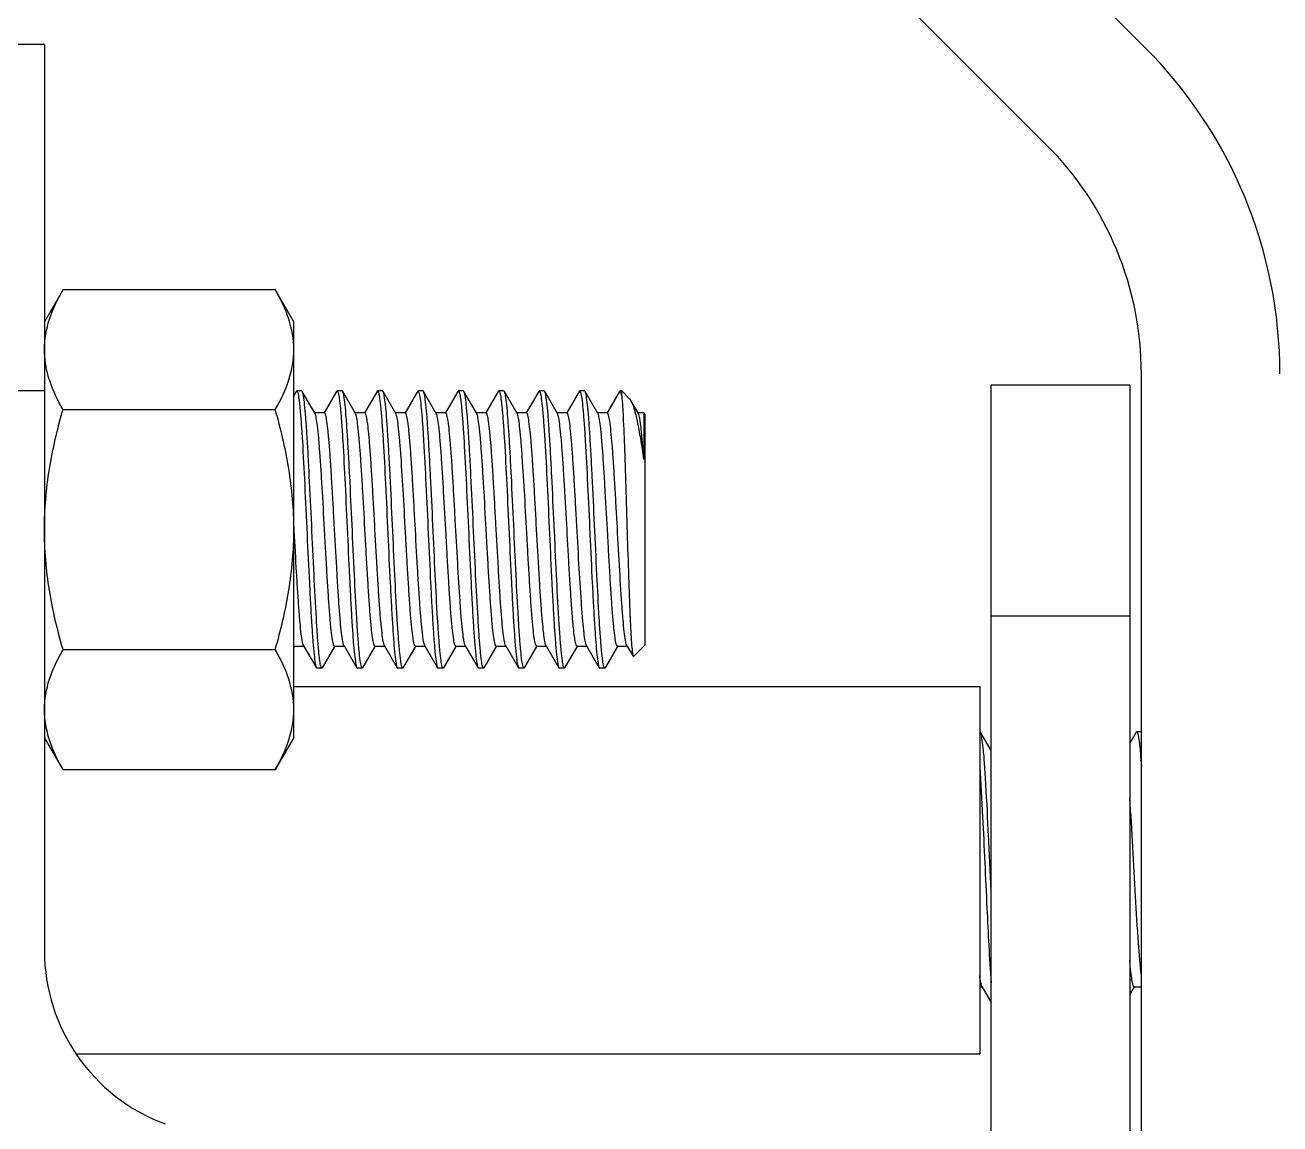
# Model space of a CAD drawing. Extents: x 27938 to 1507990, y 110129 to 923079.
# Drawn here: x 547710 to 548341, y 378758 to 379311 of the extents above; entities that cross this region are included whole.
import ezdxf

# ---------------------------------------------------------------- set-up
doc = ezdxf.new("R2010")
doc.units = 0
doc.header["$LTSCALE"] = 1000
doc.header["$MEASUREMENT"] = 0

msp = doc.modelspace()

# ---------------------------------------------------------------- linework, layer by layer
at = {"linetype": 'Continuous'}
for p, q in [((547977.23, 379595.68), (548273.44, 379299.47)), ((548224.15, 379250.19), (547927.94, 379546.4)), ((547720.02, 379300.73), (547650.33, 379300.73)), ((547720.02, 379300.73), (547720.02, 378845.04)), ((547729.36, 379177.48), (547720.02, 379161.31)), ((547729.36, 379177.48), (547836.14, 379177.48)), ((547845.48, 379161.31), (547836.14, 379177.48)), ((547845.48, 378952.27), (547845.48, 379161.31)), ((548271.78, 378641.52), (548271.78, 379135.2)), ((547720.02, 379126.49), (547650.33, 379126.49)), ((547846.66, 379126.26), (547845.48, 379124.21)), ((547846.66, 379126.26), (547846.92, 379126.49)), ((547849.46, 379126.49), (547846.92, 379126.49)), ((547849.46, 379126.49), (547846.92, 379126.49)), ((547846.92, 379126.49), (547846.96, 379126.48)), ((547849.72, 379126.26), (547849.46, 379126.49)), ((547856.14, 379115.19), (547849.72, 379126.26)), ((547866.99, 379126.26), (547860.76, 379115.52)), ((547866.99, 379126.26), (547867.25, 379126.49)), ((547869.79, 379126.49), (547867.25, 379126.49)), ((547869.79, 379126.49), (547867.25, 379126.49)), ((547867.25, 379126.49), (547867.29, 379126.48)), ((547870.05, 379126.26), (547869.79, 379126.49)), ((547876.47, 379115.19), (547870.05, 379126.26)), ((547887.32, 379126.26), (547881.09, 379115.52)), ((547887.32, 379126.26), (547887.58, 379126.49)), ((547890.12, 379126.49), (547887.58, 379126.49)), ((547890.12, 379126.49), (547887.58, 379126.49)), ((547887.58, 379126.49), (547887.62, 379126.48)), ((547890.38, 379126.26), (547890.12, 379126.49)), ((547896.8, 379115.19), (547890.38, 379126.26)), ((547907.65, 379126.26), (547901.42, 379115.52)), ((547907.65, 379126.26), (547907.91, 379126.49)), ((547910.45, 379126.49), (547907.91, 379126.49)), ((547910.45, 379126.49), (547907.91, 379126.49)), ((547907.91, 379126.49), (547907.95, 379126.48)), ((547910.71, 379126.26), (547910.45, 379126.49)), ((547917.13, 379115.19), (547910.71, 379126.26)), ((547927.98, 379126.26), (547921.75, 379115.52)), ((547927.98, 379126.26), (547928.24, 379126.49)), ((547930.78, 379126.49), (547928.24, 379126.49)), ((547930.78, 379126.49), (547928.24, 379126.49)), ((547928.24, 379126.49), (547928.27, 379126.48)), ((547931.04, 379126.26), (547930.78, 379126.49)), ((547937.46, 379115.19), (547931.04, 379126.26)), ((547948.3, 379126.26), (547942.08, 379115.52)), ((547948.3, 379126.26), (547948.56, 379126.49)), ((547951.1, 379126.49), (547948.56, 379126.49)), ((547951.1, 379126.49), (547948.56, 379126.49)), ((547948.56, 379126.49), (547948.6, 379126.48)), ((547951.36, 379126.26), (547951.1, 379126.49)), ((547957.78, 379115.19), (547951.36, 379126.26)), ((547968.63, 379126.26), (547962.4, 379115.52)), ((547968.63, 379126.26), (547968.89, 379126.49)), ((547971.43, 379126.49), (547968.89, 379126.49)), ((547971.43, 379126.49), (547968.89, 379126.49)), ((547968.89, 379126.49), (547968.93, 379126.48)), ((547971.69, 379126.26), (547971.43, 379126.49)), ((547978.11, 379115.19), (547971.69, 379126.26)), ((547988.96, 379126.26), (547982.73, 379115.52)), ((547988.96, 379126.26), (547989.22, 379126.49)), ((547991.76, 379126.49), (547989.22, 379126.49)), ((547991.76, 379126.49), (547989.22, 379126.49)), ((547989.22, 379126.49), (547989.26, 379126.48)), ((547992.02, 379126.26), (547991.76, 379126.49)), ((547998.44, 379115.19), (547992.02, 379126.26)), ((548009.29, 379126.26), (548003.06, 379115.52)), ((548009.55, 379126.49), (548009.29, 379126.26)), ((548010.42, 379126.49), (548009.55, 379126.49)), ((548014.36, 379122.55), (548010.42, 379126.49)), ((548010.42, 379123.94), (548010.42, 379126.49)), ((548196.28, 378372.39), (548196.28, 379129.39)), ((548265.98, 379129.39), (548196.28, 379129.39)), ((548265.98, 379129.39), (548265.98, 378060.72)), ((548018.77, 379115.19), (548015.02, 379121.65)), ((547729.36, 379117.14), (547836.14, 379117.14)), ((547860.88, 379115.45), (547855.99, 379115.45)), ((547881.21, 379115.45), (547876.32, 379115.45)), ((547901.54, 379115.45), (547896.65, 379115.45)), ((547896.95, 379114.85), (547896.8, 379115.19)), ((547921.86, 379115.45), (547916.97, 379115.45)), ((547942.19, 379115.45), (547937.3, 379115.45)), ((547962.52, 379115.45), (547957.63, 379115.45)), ((547957.97, 379114.76), (547957.78, 379115.19)), ((547982.85, 379115.45), (547977.96, 379115.45)), ((548003.18, 379115.45), (547998.29, 379115.45)), ((548021.46, 379115.45), (548018.61, 379115.45)), ((548022.04, 379114.87), (548021.46, 379115.45)), ((548021.46, 379115.45), (548021.46, 379091.99)), ((548022.04, 379114.87), (548022.04, 378998.71)), ((547845.63, 379056.8), (547845.48, 379059.63)), ((547845.67, 379056.06), (547845.63, 379056.8)), ((548265.98, 379013.23), (548196.28, 379013.23)), ((547845.48, 378997.53), (547845.79, 378998.06)), ((547845.67, 378998.13), (547850.56, 378998.13)), ((547850.41, 378998.4), (547856.83, 378987.32)), ((547859.89, 378987.32), (547866.11, 378998.06)), ((547866, 378998.13), (547870.89, 378998.13)), ((547870.74, 378998.4), (547877.16, 378987.32)), ((547880.22, 378987.32), (547886.44, 378998.06)), ((547886.33, 378998.13), (547891.22, 378998.13)), ((547891.06, 378998.4), (547897.48, 378987.32)), ((547900.54, 378987.32), (547906.77, 378998.06)), ((547906.66, 378998.13), (547911.55, 378998.13)), ((547911.39, 378998.4), (547917.81, 378987.32)), ((547920.87, 378987.32), (547927.1, 378998.06)), ((547926.98, 378998.13), (547931.87, 378998.13)), ((547931.72, 378998.4), (547938.14, 378987.32)), ((547941.2, 378987.32), (547947.43, 378998.06)), ((547947.31, 378998.13), (547952.2, 378998.13)), ((547952.05, 378998.4), (547958.47, 378987.32)), ((547961.53, 378987.32), (547967.75, 378998.06)), ((547967.64, 378998.13), (547972.53, 378998.13)), ((547972.38, 378998.4), (547978.8, 378987.32)), ((547981.86, 378987.32), (547988.08, 378998.06)), ((547987.97, 378998.13), (547992.86, 378998.13)), ((547992.7, 378998.4), (547992.52, 378998.81)), ((547992.7, 378998.4), (547999.12, 378987.32)), ((548002.18, 378987.32), (548008.41, 378998.06)), ((548008.3, 378998.13), (548013.19, 378998.13)), ((548013.03, 378998.4), (548012.93, 378998.6)), ((548013.03, 378998.4), (548013.19, 378998.13)), ((548013.19, 378998.13), (548016.13, 378993.05)), ((548022.04, 378998.71), (548016.31, 378992.98)), ((547729.36, 378996.45), (547836.14, 378996.45)), ((548016.13, 378993.05), (548016.31, 378992.98)), ((547856.83, 378987.32), (547857.09, 378987.1)), ((547859.63, 378987.1), (547857.09, 378987.1)), ((547859.63, 378987.1), (547857.09, 378987.1)), ((547859.63, 378987.1), (547859.59, 378987.1)), ((547859.89, 378987.32), (547859.63, 378987.1)), ((547877.16, 378987.32), (547877.42, 378987.1)), ((547879.96, 378987.1), (547877.42, 378987.1)), ((547879.96, 378987.1), (547877.42, 378987.1)), ((547879.96, 378987.1), (547879.92, 378987.1)), ((547880.22, 378987.32), (547879.96, 378987.1)), ((547897.48, 378987.32), (547897.74, 378987.1)), ((547900.28, 378987.1), (547897.74, 378987.1)), ((547900.28, 378987.1), (547897.74, 378987.1)), ((547900.28, 378987.1), (547900.25, 378987.1)), ((547900.54, 378987.32), (547900.28, 378987.1)), ((547917.81, 378987.32), (547918.07, 378987.1)), ((547920.61, 378987.1), (547918.07, 378987.1)), ((547920.61, 378987.1), (547918.07, 378987.1)), ((547920.61, 378987.1), (547920.57, 378987.1)), ((547920.87, 378987.32), (547920.61, 378987.1)), ((547938.14, 378987.32), (547938.4, 378987.1)), ((547940.94, 378987.1), (547938.4, 378987.1)), ((547940.94, 378987.1), (547938.4, 378987.1)), ((547940.94, 378987.1), (547940.9, 378987.1)), ((547941.2, 378987.32), (547940.94, 378987.1)), ((547958.47, 378987.32), (547958.73, 378987.1)), ((547961.27, 378987.1), (547958.73, 378987.1)), ((547961.27, 378987.1), (547958.73, 378987.1)), ((547961.27, 378987.1), (547961.23, 378987.1)), ((547961.53, 378987.32), (547961.27, 378987.1)), ((547978.8, 378987.32), (547979.06, 378987.1)), ((547981.6, 378987.1), (547979.06, 378987.1)), ((547981.6, 378987.1), (547979.06, 378987.1)), ((547981.6, 378987.1), (547981.56, 378987.1)), ((547981.86, 378987.32), (547981.6, 378987.1)), ((547999.12, 378987.32), (547999.38, 378987.1)), ((548001.92, 378987.1), (547999.38, 378987.1)), ((548001.92, 378987.1), (547999.38, 378987.1)), ((548001.92, 378987.1), (548001.89, 378987.1)), ((548002.18, 378987.32), (548001.92, 378987.1)), ((547845.48, 378977.8), (548190.47, 378977.8)), ((548190.47, 378977.8), (548190.47, 378793.11)), ((548190.93, 378954.93), (548190.67, 378955.15)), ((548196.28, 378945.69), (548190.93, 378954.93)), ((548269.18, 378954.93), (548265.98, 378949.4)), ((548269.18, 378954.93), (548269.44, 378955.15)), ((548271.98, 378955.15), (548269.44, 378955.15)), ((548271.98, 378955.15), (548269.44, 378955.15)), ((547729.36, 378936.1), (547720.02, 378952.27)), ((547845.48, 378952.27), (547836.14, 378936.1)), ((547729.36, 378936.1), (547836.14, 378936.1)), ((548191.61, 378827.06), (548196.28, 378819)), ((548190.47, 378826.79), (548191.92, 378826.79)), ((548265.98, 378822.72), (548268.34, 378826.79)), ((548268.18, 378826.79), (548271.78, 378826.79)), ((547736.71, 378793.11), (548190.47, 378793.11))]:
    msp.add_line(p, q, dxfattribs=at)
for centre, radius, start, end in [((548109.16, 379135.2), 232.32, 0, 45), ((548109.16, 379135.2), 162.62, 0, 45), ((547812.95, 378845.04), 162.62, 180, 249.68249), ((547812.95, 378845.04), 92.93, 180, 249.68249)]:
    msp.add_arc(centre, radius, start, end, dxfattribs=at)
for points, knots in [([(547720.02, 379147.31), (547720.02, 379152.46), (547721.95, 379163.12), (547726.63, 379172.75), (547729.36, 379177.48)], [0, 0, 0, 0, 0.485069, 1, 1, 1, 1]), ([(547845.48, 379147.31), (547845.48, 379152.46), (547843.55, 379163.12), (547838.88, 379172.75), (547836.14, 379177.48)], [0, 0, 0, 0, 0.485069, 1, 1, 1, 1]), ([(547723.43, 379129.51), (547722.89, 379130.97), (547720.97, 379136.71), (547720.02, 379142.8), (547720.02, 379147.31)], [0, 0, 0, 0, 0.255881, 1, 1, 1, 1]), ([(547836.14, 379117.14), (547838.88, 379121.87), (547843.55, 379131.5), (547845.48, 379142.16), (547845.48, 379147.31)], [0, 0, 0, 0, 0.514931, 1, 1, 1, 1]), ([(547729.36, 379117.14), (547728.78, 379118.15), (547726.55, 379122.15), (547724.62, 379126.32), (547723.43, 379129.51)], [0, 0, 0, 0, 0.255395, 1, 1, 1, 1]), ([(547846.96, 379126.48), (547847, 379126.47), (547847.25, 379126.29), (547847.32, 379125.98), (547847.4, 379125.74)], [0, 0, 0, 0, 0.14607, 1, 1, 1, 1]), ([(547847.4, 379125.74), (547847.7, 379124.78), (547848.1, 379122.04), (547848.67, 379116.94), (547849.22, 379109.83), (547850.05, 379097.12), (547851, 379078.48), (547852.11, 379054.59), (547853.05, 379034.31), (547853.85, 379019.04), (547854.42, 379009.21), (547855, 379000.97), (547855.52, 378994.53), (547856.13, 378990.24), (547856.45, 378987.97), (547856.83, 378987.32)], [0, 0, 0, 0, 0.021893, 0.059338, 0.11121, 0.175832, 0.33449, 0.514559, 0.692469, 0.77323, 0.844901, 0.90513, 0.951948, 0.983856, 1, 1, 1, 1]), ([(547859.16, 378987.84), (547858.85, 378988.8), (547858.45, 378991.53), (547857.88, 378996.64), (547857.33, 379003.74), (547856.5, 379016.45), (547855.55, 379035.09), (547854.45, 379058.98), (547853.5, 379079.27), (547852.7, 379094.54), (547852.14, 379104.37), (547851.55, 379112.61), (547851.04, 379119.05), (547850.42, 379123.34), (547850.1, 379125.62), (547849.72, 379126.26)], [0, 0, 0, 0, 0.02187, 0.059297, 0.111154, 0.175764, 0.334422, 0.514507, 0.692435, 0.773208, 0.844889, 0.905123, 0.951944, 0.983855, 1, 1, 1, 1]), ([(547867.29, 379126.48), (547867.33, 379126.47), (547867.57, 379126.29), (547867.65, 379125.99), (547867.72, 379125.75)], [0, 0, 0, 0, 0.146483, 1, 1, 1, 1]), ([(547867.72, 379125.75), (547868.03, 379124.79), (547868.43, 379122.06), (547869, 379116.96), (547869.55, 379109.86), (547870.37, 379097.15), (547871.33, 379078.51), (547872.43, 379054.62), (547873.38, 379034.33), (547874.17, 379019.05), (547874.74, 379009.22), (547875.33, 379000.98), (547875.84, 378994.54), (547876.46, 378990.24), (547876.78, 378987.97), (547877.16, 378987.32)], [0, 0, 0, 0, 0.021833, 0.05923, 0.111064, 0.175659, 0.33431, 0.514413, 0.692368, 0.773157, 0.844855, 0.905103, 0.951934, 0.983852, 1, 1, 1, 1]), ([(547879.48, 378987.84), (547879.18, 378988.8), (547878.78, 378991.54), (547878.21, 378996.64), (547877.66, 379003.75), (547876.83, 379016.46), (547875.88, 379035.1), (547874.77, 379058.99), (547873.83, 379079.27), (547873.03, 379094.54), (547872.46, 379104.37), (547871.88, 379112.61), (547871.36, 379119.05), (547870.75, 379123.34), (547870.43, 379125.62), (547870.05, 379126.26)], [0, 0, 0, 0, 0.02189, 0.059333, 0.111204, 0.175825, 0.334482, 0.514553, 0.692464, 0.773225, 0.844897, 0.905128, 0.951947, 0.983856, 1, 1, 1, 1]), ([(547887.62, 379126.48), (547887.66, 379126.47), (547887.89, 379126.29), (547887.97, 379126), (547888.04, 379125.77)], [0, 0, 0, 0, 0.14739, 1, 1, 1, 1]), ([(547888.04, 379125.77), (547888.35, 379124.81), (547888.75, 379122.09), (547889.32, 379117.01), (547889.87, 379109.91), (547890.7, 379097.22), (547891.65, 379078.57), (547892.76, 379054.67), (547893.7, 379034.37), (547894.5, 379019.09), (547895.07, 379009.24), (547895.65, 379000.99), (547896.17, 378994.54), (547896.79, 378990.24), (547897.11, 378987.97), (547897.48, 378987.32)], [0, 0, 0, 0, 0.021699, 0.058987, 0.110742, 0.175283, 0.333897, 0.514056, 0.692114, 0.772961, 0.844719, 0.905022, 0.951896, 0.98384, 1, 1, 1, 1]), ([(547899.81, 378987.83), (547899.51, 378988.79), (547899.11, 378991.53), (547898.54, 378996.62), (547897.99, 379003.73), (547897.16, 379016.43), (547896.21, 379035.08), (547895.1, 379058.97), (547894.16, 379079.26), (547893.36, 379094.53), (547892.79, 379104.36), (547892.21, 379112.6), (547891.69, 379119.04), (547891.08, 379123.34), (547890.75, 379125.62), (547890.38, 379126.26)], [0, 0, 0, 0, 0.021836, 0.059237, 0.111077, 0.175677, 0.334321, 0.514424, 0.692372, 0.773156, 0.844853, 0.905103, 0.951936, 0.983852, 1, 1, 1, 1]), ([(547907.95, 379126.48), (547907.99, 379126.47), (547908.23, 379126.29), (547908.3, 379125.98), (547908.38, 379125.74)], [0, 0, 0, 0, 0.146196, 1, 1, 1, 1]), ([(547908.38, 379125.74), (547908.69, 379124.78), (547909.09, 379122.05), (547909.66, 379116.94), (547910.21, 379109.84), (547911.03, 379097.13), (547911.98, 379078.49), (547913.09, 379054.6), (547914.03, 379034.31), (547914.83, 379019.05), (547915.4, 379009.22), (547915.98, 379000.97), (547916.5, 378994.54), (547917.12, 378990.24), (547917.44, 378987.97), (547917.81, 378987.32)], [0, 0, 0, 0, 0.021874, 0.059306, 0.111169, 0.175785, 0.334437, 0.514518, 0.69244, 0.773206, 0.844885, 0.905122, 0.951944, 0.983855, 1, 1, 1, 1]), ([(547920.15, 378987.82), (547919.84, 378988.78), (547919.44, 378991.5), (547918.87, 378996.58), (547918.32, 379003.68), (547917.49, 379016.38), (547916.54, 379035.03), (547915.43, 379058.92), (547914.49, 379079.22), (547913.69, 379094.5), (547913.12, 379104.34), (547912.54, 379112.59), (547912.02, 379119.04), (547911.41, 379123.34), (547911.08, 379125.62), (547910.71, 379126.26)], [0, 0, 0, 0, 0.021728, 0.059039, 0.110811, 0.175364, 0.333989, 0.514137, 0.692171, 0.773007, 0.844751, 0.905041, 0.951904, 0.983842, 1, 1, 1, 1]), ([(547928.27, 379126.48), (547928.32, 379126.47), (547928.56, 379126.29), (547928.63, 379125.98), (547928.71, 379125.74)], [0, 0, 0, 0, 0.146015, 1, 1, 1, 1]), ([(547928.71, 379125.74), (547929.02, 379124.78), (547929.42, 379122.04), (547929.99, 379116.93), (547930.54, 379109.82), (547931.36, 379097.12), (547932.31, 379078.47), (547933.42, 379054.59), (547934.36, 379034.31), (547935.16, 379019.04), (547935.73, 379009.21), (547936.31, 379000.97), (547936.83, 378994.53), (547937.44, 378990.24), (547937.77, 378987.97), (547938.14, 378987.32)], [0, 0, 0, 0, 0.021902, 0.059353, 0.11123, 0.175855, 0.334516, 0.514581, 0.692484, 0.773243, 0.844911, 0.905136, 0.951951, 0.983857, 1, 1, 1, 1]), ([(547940.47, 378987.84), (547940.16, 378988.8), (547939.76, 378991.54), (547939.19, 378996.64), (547938.64, 379003.75), (547937.82, 379016.46), (547936.86, 379035.1), (547935.76, 379058.99), (547934.81, 379079.27), (547934.02, 379094.54), (547933.45, 379104.37), (547932.86, 379112.61), (547932.35, 379119.05), (547931.73, 379123.34), (547931.41, 379125.62), (547931.04, 379126.26)], [0, 0, 0, 0, 0.021885, 0.059324, 0.11119, 0.175807, 0.334466, 0.514541, 0.692458, 0.773225, 0.8449, 0.90513, 0.951948, 0.983856, 1, 1, 1, 1]), ([(547948.6, 379126.48), (547948.64, 379126.47), (547948.88, 379126.29), (547948.96, 379125.99), (547949.03, 379125.76)], [0, 0, 0, 0, 0.146759, 1, 1, 1, 1]), ([(547949.03, 379125.76), (547949.34, 379124.8), (547949.74, 379122.07), (547950.31, 379116.97), (547950.86, 379109.87), (547951.69, 379097.17), (547952.64, 379078.53), (547953.75, 379054.63), (547954.69, 379034.34), (547955.49, 379019.06), (547956.06, 379009.23), (547956.64, 379000.98), (547957.16, 378994.54), (547957.77, 378990.24), (547958.09, 378987.97), (547958.47, 378987.32)], [0, 0, 0, 0, 0.021792, 0.059156, 0.110966, 0.175545, 0.334187, 0.514308, 0.692293, 0.7731, 0.844815, 0.905079, 0.951923, 0.983848, 1, 1, 1, 1]), ([(547960.8, 378987.84), (547960.49, 378988.8), (547960.09, 378991.54), (547959.52, 378996.64), (547958.97, 379003.75), (547958.14, 379016.45), (547957.19, 379035.1), (547956.09, 379058.98), (547955.14, 379079.27), (547954.34, 379094.54), (547953.78, 379104.37), (547953.19, 379112.61), (547952.68, 379119.05), (547952.06, 379123.34), (547951.74, 379125.62), (547951.36, 379126.26)], [0, 0, 0, 0, 0.021878, 0.059312, 0.111177, 0.175794, 0.334448, 0.514526, 0.692445, 0.773211, 0.844888, 0.905123, 0.951945, 0.983855, 1, 1, 1, 1]), ([(547968.93, 379126.48), (547968.97, 379126.47), (547969.21, 379126.29), (547969.29, 379125.99), (547969.36, 379125.76)], [0, 0, 0, 0, 0.146768, 1, 1, 1, 1]), ([(547969.36, 379125.76), (547969.67, 379124.8), (547970.07, 379122.07), (547970.64, 379116.97), (547971.19, 379109.87), (547972.01, 379097.17), (547972.97, 379078.53), (547974.07, 379054.63), (547975.02, 379034.34), (547975.81, 379019.06), (547976.38, 379009.23), (547976.97, 379000.98), (547977.48, 378994.54), (547978.1, 378990.24), (547978.42, 378987.97), (547978.8, 378987.32)], [0, 0, 0, 0, 0.021791, 0.059155, 0.110967, 0.175548, 0.334182, 0.514304, 0.692288, 0.773093, 0.844809, 0.905077, 0.951923, 0.983848, 1, 1, 1, 1]), ([(547981.13, 378987.82), (547980.82, 378988.78), (547980.42, 378991.51), (547979.85, 378996.6), (547979.3, 379003.7), (547978.48, 379016.4), (547977.52, 379035.05), (547976.42, 379058.94), (547975.47, 379079.23), (547974.67, 379094.51), (547974.1, 379104.35), (547973.52, 379112.6), (547973, 379119.04), (547972.39, 379123.34), (547972.07, 379125.62), (547971.69, 379126.26)], [0, 0, 0, 0, 0.021768, 0.059112, 0.11091, 0.17548, 0.33411, 0.514241, 0.692243, 0.773059, 0.844786, 0.905063, 0.951916, 0.983846, 1, 1, 1, 1]), ([(547989.26, 379126.48), (547989.3, 379126.47), (547989.54, 379126.29), (547989.62, 379125.98), (547989.69, 379125.74)], [0, 0, 0, 0, 0.146155, 1, 1, 1, 1]), ([(547989.69, 379125.74), (547990, 379124.78), (547990.4, 379122.05), (547990.97, 379116.94), (547991.52, 379109.83), (547992.34, 379097.13), (547993.3, 379078.48), (547994.4, 379054.6), (547995.35, 379034.31), (547996.14, 379019.05), (547996.71, 379009.21), (547997.3, 379000.97), (547997.81, 378994.54), (547998.43, 378990.24), (547998.75, 378987.97), (547999.12, 378987.32)], [0, 0, 0, 0, 0.02188, 0.059316, 0.111182, 0.1758, 0.334454, 0.51453, 0.692448, 0.773213, 0.844889, 0.905123, 0.951945, 0.983855, 1, 1, 1, 1]), ([(548001.46, 378987.82), (548001.15, 378988.78), (548000.75, 378991.51), (548000.18, 378996.6), (547999.63, 379003.7), (547998.8, 379016.4), (547997.85, 379035.04), (547996.74, 379058.94), (547995.8, 379079.23), (547995, 379094.51), (547994.43, 379104.35), (547993.85, 379112.6), (547993.33, 379119.04), (547992.72, 379123.34), (547992.39, 379125.62), (547992.02, 379126.26)], [0, 0, 0, 0, 0.021766, 0.059108, 0.110903, 0.175472, 0.334108, 0.51424, 0.692244, 0.773062, 0.844789, 0.905064, 0.951915, 0.983846, 1, 1, 1, 1]), ([(548009.8, 379126.28), (548009.76, 379126.34), (548009.7, 379126.43), (548009.59, 379126.49), (548009.55, 379126.49)], [0, 0, 0, 0, 0.595459, 1, 1, 1, 1]), ([(548010.42, 379123.94), (548010.38, 379124.22), (548010.22, 379125.01), (548010.07, 379125.83), (548009.8, 379126.28)], [0, 0, 0, 0, 0.346578, 1, 1, 1, 1]), ([(548010.42, 379123.94), (548010.77, 379120.47), (548011.23, 379111.42), (548011.89, 379095.34), (548012.53, 379075.05), (548013.21, 379052.89), (548013.78, 379034.41), (548014.28, 379020.69), (548014.62, 379011.95), (548015, 379004.69), (548015.28, 378999.07), (548015.73, 378995.45), (548015.84, 378993.55), (548016.13, 378993.05)], [0, 0, 0, 0, 0.079873, 0.207357, 0.368394, 0.544526, 0.714953, 0.791458, 0.858883, 0.915067, 0.958179, 0.986787, 1, 1, 1, 1]), ([(548015.02, 379121.65), (548015.73, 379120.43), (548016.87, 379116.96), (548018.38, 379110.58), (548019.93, 379101.98), (548020.93, 379095.53), (548021.46, 379091.99)], [0, 0, 0, 0, 0.139011, 0.356589, 0.647179, 1, 1, 1, 1]), ([(547720.02, 379056.79), (547720.02, 379066.99), (547721.81, 379087.43), (547726.53, 379107.33), (547729.36, 379117.14)], [0, 0, 0, 0, 0.499896, 1, 1, 1, 1]), ([(547845.48, 379056.79), (547845.48, 379066.99), (547843.7, 379087.43), (547838.97, 379107.33), (547836.14, 379117.14)], [0, 0, 0, 0, 0.499896, 1, 1, 1, 1]), ([(547866, 378998.13), (547865.86, 378998.13), (547865.57, 378998.55), (547865.17, 378999.89), (547864.63, 379003), (547864.07, 379008.01), (547863.47, 379014.85), (547862.88, 379023.17), (547862.28, 379032.71), (547861.67, 379043.13), (547860.87, 379057.65), (547860.08, 379072.03), (547859.26, 379085.77), (547858.66, 379094.75), (547858.05, 379102.34), (547857.5, 379108.33), (547856.88, 379112.39), (547856.51, 379114.55), (547856.14, 379115.19)], [0, 0, 0, 0, 0.003456, 0.010692, 0.037889, 0.081613, 0.140406, 0.212192, 0.2944, 0.384075, 0.477989, 0.664972, 0.751304, 0.828651, 0.894236, 0.945722, 0.981321, 1, 1, 1, 1]), ([(547870.74, 378998.4), (547870.37, 378999.03), (547870, 379001.19), (547869.38, 379005.25), (547868.83, 379011.24), (547868.22, 379018.83), (547867.62, 379027.81), (547866.8, 379041.55), (547866.01, 379055.94), (547865.21, 379070.46), (547864.6, 379080.87), (547864, 379090.41), (547863.41, 379098.73), (547862.81, 379105.57), (547862.25, 379110.58), (547861.71, 379113.69), (547861.31, 379115.03), (547861.02, 379115.45), (547860.88, 379115.45)], [0, 0, 0, 0, 0.01868, 0.054278, 0.105764, 0.171348, 0.248694, 0.335027, 0.52201, 0.615925, 0.705601, 0.787809, 0.859593, 0.918386, 0.962109, 0.989306, 0.996546, 1, 1, 1, 1]), ([(547886.33, 378998.13), (547886.19, 378998.13), (547885.9, 378998.55), (547885.49, 378999.89), (547884.95, 379003), (547884.4, 379008.01), (547883.8, 379014.85), (547883.21, 379023.17), (547882.61, 379032.71), (547882, 379043.13), (547881.2, 379057.65), (547880.41, 379072.03), (547879.58, 379085.77), (547878.99, 379094.75), (547878.38, 379102.34), (547877.83, 379108.33), (547877.21, 379112.39), (547876.84, 379114.55), (547876.47, 379115.19)], [0, 0, 0, 0, 0.003456, 0.010693, 0.037891, 0.081614, 0.140408, 0.212192, 0.2944, 0.384075, 0.47799, 0.664974, 0.751306, 0.828653, 0.894237, 0.945723, 0.981321, 1, 1, 1, 1]), ([(547891.06, 378998.4), (547890.7, 378999.03), (547890.33, 379001.19), (547889.71, 379005.25), (547889.15, 379011.24), (547888.55, 379018.83), (547887.95, 379027.81), (547887.12, 379041.55), (547886.34, 379055.94), (547885.53, 379070.46), (547884.93, 379080.87), (547884.33, 379090.41), (547883.73, 379098.73), (547883.14, 379105.57), (547882.58, 379110.58), (547882.04, 379113.69), (547881.64, 379115.03), (547881.34, 379115.45), (547881.21, 379115.45)], [0, 0, 0, 0, 0.018679, 0.054277, 0.105763, 0.171348, 0.248694, 0.335027, 0.52201, 0.615925, 0.7056, 0.787807, 0.859593, 0.918386, 0.96211, 0.989308, 0.996544, 1, 1, 1, 1]), ([(547906.66, 378998.13), (547906.52, 378998.13), (547906.23, 378998.53), (547905.84, 378999.84), (547905.3, 379002.85), (547904.76, 379007.72), (547904.17, 379014.36), (547903.58, 379022.46), (547902.99, 379031.77), (547902.4, 379041.95), (547901.6, 379056.23), (547900.66, 379073.51), (547899.68, 379089.8), (547898.83, 379100.94), (547898.27, 379107.18), (547897.68, 379111.64), (547897.27, 379114.03), (547896.95, 379114.85)], [0, 0, 0, 0, 0.003387, 0.010439, 0.0369, 0.079457, 0.136743, 0.2068, 0.287199, 0.375139, 0.467553, 0.652855, 0.817457, 0.884687, 0.938635, 0.97747, 1, 1, 1, 1]), ([(547911.39, 378998.4), (547911.02, 378999.03), (547910.65, 379001.19), (547910.03, 379005.25), (547909.48, 379011.24), (547908.88, 379018.83), (547908.28, 379027.81), (547907.45, 379041.55), (547906.67, 379055.94), (547905.86, 379070.46), (547905.26, 379080.87), (547904.66, 379090.41), (547904.06, 379098.73), (547903.46, 379105.57), (547902.91, 379110.58), (547902.37, 379113.69), (547901.97, 379115.03), (547901.67, 379115.45), (547901.54, 379115.45)], [0, 0, 0, 0, 0.01868, 0.054279, 0.105765, 0.17135, 0.248697, 0.335029, 0.522011, 0.615926, 0.705601, 0.787809, 0.859595, 0.918388, 0.962111, 0.989308, 0.996545, 1, 1, 1, 1]), ([(547926.98, 378998.13), (547926.85, 378998.13), (547926.55, 378998.55), (547926.15, 378999.89), (547925.61, 379003), (547925.06, 379008.01), (547924.46, 379014.85), (547923.86, 379023.17), (547923.26, 379032.71), (547922.66, 379043.13), (547921.85, 379057.65), (547921.07, 379072.03), (547920.24, 379085.77), (547919.64, 379094.75), (547919.04, 379102.34), (547918.49, 379108.33), (547917.86, 379112.39), (547917.5, 379114.55), (547917.13, 379115.19)], [0, 0, 0, 0, 0.003455, 0.010692, 0.037889, 0.081612, 0.140406, 0.212191, 0.294399, 0.384075, 0.477989, 0.664972, 0.751304, 0.82865, 0.894235, 0.945722, 0.981321, 1, 1, 1, 1]), ([(547931.5, 378998.9), (547931.2, 378999.8), (547930.78, 379002.29), (547930.2, 379006.9), (547929.64, 379013.24), (547928.8, 379024.45), (547927.83, 379040.73), (547926.89, 379057.94), (547926.1, 379072.12), (547925.51, 379082.21), (547924.92, 379091.42), (547924.33, 379099.43), (547923.75, 379105.99), (547923.21, 379110.79), (547922.68, 379113.77), (547922.29, 379115.06), (547922, 379115.45), (547921.86, 379115.45)], [0, 0, 0, 0, 0.024104, 0.064245, 0.119183, 0.187069, 0.352029, 0.536643, 0.62845, 0.715691, 0.795361, 0.864724, 0.921406, 0.963495, 0.989662, 0.996639, 1, 1, 1, 1]), ([(547947.31, 378998.13), (547947.18, 378998.13), (547946.88, 378998.55), (547946.48, 378999.89), (547945.94, 379003), (547945.38, 379008.01), (547944.79, 379014.85), (547944.19, 379023.17), (547943.59, 379032.71), (547942.99, 379043.13), (547942.18, 379057.65), (547941.4, 379072.03), (547940.57, 379085.77), (547939.97, 379094.75), (547939.37, 379102.34), (547938.81, 379108.33), (547938.19, 379112.39), (547937.82, 379114.55), (547937.46, 379115.19)], [0, 0, 0, 0, 0.003456, 0.010693, 0.037891, 0.081614, 0.140408, 0.212193, 0.2944, 0.384075, 0.47799, 0.664974, 0.751306, 0.828653, 0.894237, 0.945723, 0.981321, 1, 1, 1, 1]), ([(547952.05, 378998.4), (547951.68, 378999.03), (547951.31, 379001.19), (547950.69, 379005.25), (547950.14, 379011.24), (547949.53, 379018.83), (547948.94, 379027.81), (547948.11, 379041.55), (547947.32, 379055.94), (547946.52, 379070.46), (547945.91, 379080.87), (547945.31, 379090.41), (547944.72, 379098.73), (547944.12, 379105.57), (547943.57, 379110.58), (547943.02, 379113.69), (547942.62, 379115.03), (547942.33, 379115.45), (547942.19, 379115.45)], [0, 0, 0, 0, 0.018679, 0.054277, 0.105763, 0.171347, 0.248694, 0.335027, 0.52201, 0.615925, 0.7056, 0.787807, 0.859592, 0.918386, 0.962109, 0.989307, 0.996544, 1, 1, 1, 1]), ([(547967.64, 378998.13), (547967.51, 378998.13), (547967.22, 378998.53), (547966.82, 378999.83), (547966.29, 379002.82), (547965.75, 379007.65), (547965.16, 379014.25), (547964.58, 379022.3), (547963.99, 379031.56), (547963.4, 379041.69), (547962.6, 379055.92), (547961.66, 379073.16), (547960.69, 379089.45), (547959.84, 379100.62), (547959.28, 379106.92), (547958.7, 379111.46), (547958.28, 379113.9), (547957.97, 379114.76)], [0, 0, 0, 0, 0.003373, 0.010385, 0.036689, 0.078996, 0.13596, 0.205646, 0.285655, 0.373222, 0.465313, 0.650248, 0.815042, 0.882623, 0.937099, 0.976631, 1, 1, 1, 1]), ([(547972.38, 378998.4), (547972.01, 378999.03), (547971.64, 379001.19), (547971.02, 379005.25), (547970.47, 379011.24), (547969.86, 379018.83), (547969.26, 379027.81), (547968.44, 379041.55), (547967.65, 379055.94), (547966.85, 379070.46), (547966.24, 379080.87), (547965.64, 379090.41), (547965.05, 379098.73), (547964.45, 379105.57), (547963.89, 379110.58), (547963.35, 379113.69), (547962.95, 379115.03), (547962.66, 379115.45), (547962.52, 379115.45)], [0, 0, 0, 0, 0.01868, 0.054279, 0.105765, 0.17135, 0.248697, 0.335029, 0.522011, 0.615925, 0.705601, 0.787809, 0.859595, 0.918388, 0.962111, 0.989308, 0.996545, 1, 1, 1, 1]), ([(547987.97, 378998.13), (547987.83, 378998.13), (547987.54, 378998.55), (547987.14, 378999.89), (547986.59, 379003), (547986.04, 379008.01), (547985.44, 379014.85), (547984.85, 379023.17), (547984.25, 379032.71), (547983.64, 379043.13), (547982.84, 379057.65), (547982.05, 379072.03), (547981.22, 379085.77), (547980.63, 379094.75), (547980.02, 379102.34), (547979.47, 379108.33), (547978.85, 379112.39), (547978.48, 379114.55), (547978.11, 379115.19)], [0, 0, 0, 0, 0.003455, 0.010692, 0.037889, 0.081612, 0.140405, 0.212191, 0.294399, 0.384075, 0.477989, 0.664971, 0.751303, 0.82865, 0.894235, 0.945721, 0.98132, 1, 1, 1, 1]), ([(547992.52, 378998.81), (547992.21, 378999.66), (547991.79, 379002.1), (547991.21, 379006.63), (547990.65, 379012.92), (547989.8, 379024.09), (547988.83, 379040.38), (547987.89, 379057.63), (547987.09, 379071.86), (547986.5, 379082), (547985.91, 379091.26), (547985.33, 379099.32), (547984.74, 379105.92), (547984.2, 379110.76), (547983.66, 379113.75), (547983.27, 379115.05), (547982.98, 379115.45), (547982.85, 379115.45)], [0, 0, 0, 0, 0.023269, 0.062718, 0.117132, 0.184671, 0.349442, 0.534421, 0.62655, 0.714161, 0.794217, 0.863947, 0.920949, 0.963286, 0.989608, 0.996625, 1, 1, 1, 1]), ([(548008.3, 378998.13), (548008.16, 378998.13), (548007.86, 378998.55), (548007.46, 378999.89), (548006.92, 379003), (548006.37, 379008.01), (548005.77, 379014.85), (548005.18, 379023.17), (548004.57, 379032.71), (548003.97, 379043.13), (548003.16, 379057.65), (548002.38, 379072.03), (548001.55, 379085.77), (548000.96, 379094.75), (548000.35, 379102.34), (547999.8, 379108.33), (547999.18, 379112.39), (547998.81, 379114.55), (547998.44, 379115.19)], [0, 0, 0, 0, 0.003455, 0.010693, 0.037891, 0.081614, 0.140407, 0.212192, 0.2944, 0.384075, 0.47799, 0.664974, 0.751306, 0.828653, 0.894237, 0.945723, 0.981321, 1, 1, 1, 1]), ([(548012.93, 378998.6), (548012.6, 378999.36), (548012.2, 379001.67), (548011.6, 379006), (548011.04, 379012.15), (548010.19, 379023.24), (548009.21, 379039.54), (548008.26, 379056.87), (548007.46, 379071.23), (548006.86, 379081.49), (548006.26, 379090.88), (548005.68, 379099.06), (548005.08, 379105.76), (548004.54, 379110.68), (548004, 379113.73), (548003.6, 379115.04), (548003.31, 379115.45), (548003.18, 379115.45)], [0, 0, 0, 0, 0.021222, 0.058965, 0.112084, 0.178762, 0.343059, 0.528931, 0.621852, 0.710377, 0.791385, 0.862024, 0.919818, 0.962768, 0.989477, 0.996588, 1, 1, 1, 1]), ([(548021.46, 379091.99), (548021.25, 379094.97), (548020.85, 379100.28), (548020.26, 379107.25), (548019.57, 379111.96), (548019.19, 379114.46), (548018.77, 379115.19)], [0, 0, 0, 0, 0.382915, 0.68479, 0.89301, 1, 1, 1, 1]), ([(547729.36, 378996.45), (547726.53, 379006.25), (547721.81, 379026.16), (547720.02, 379046.59), (547720.02, 379056.79)], [0, 0, 0, 0, 0.500104, 1, 1, 1, 1]), ([(547836.14, 378996.45), (547838.97, 379006.25), (547843.7, 379026.16), (547845.48, 379046.59), (547845.48, 379056.79)], [0, 0, 0, 0, 0.500104, 1, 1, 1, 1]), ([(547850.41, 378998.4), (547850.06, 378998.99), (547849.7, 379001.01), (547849.11, 379004.81), (547848.57, 379010.4), (547847.99, 379017.5), (547847.42, 379025.92), (547846.62, 379038.92), (547846.06, 379049.09), (547845.67, 379056.06)], [0, 0, 0, 0, 0.035817, 0.103405, 0.201006, 0.325505, 0.472815, 0.638061, 1, 1, 1, 1]), ([(547845.67, 378998.13), (547845.64, 378998.13), (547845.56, 378998.15), (547845.51, 378998.21), (547845.48, 378998.24)], [0, 0, 0, 0, 0.445368, 1, 1, 1, 1]), ([(547720.02, 378966.27), (547720.02, 378971.43), (547721.95, 378982.08), (547726.63, 378991.71), (547729.36, 378996.45)], [0, 0, 0, 0, 0.485069, 1, 1, 1, 1]), ([(547845.48, 378966.27), (547845.48, 378971.43), (547843.55, 378982.08), (547838.88, 378991.71), (547836.14, 378996.45)], [0, 0, 0, 0, 0.485069, 1, 1, 1, 1]), ([(547859.59, 378987.1), (547859.55, 378987.11), (547859.31, 378987.3), (547859.23, 378987.6), (547859.16, 378987.84)], [0, 0, 0, 0, 0.146229, 1, 1, 1, 1]), ([(547879.92, 378987.1), (547879.88, 378987.11), (547879.63, 378987.3), (547879.56, 378987.6), (547879.48, 378987.84)], [0, 0, 0, 0, 0.146092, 1, 1, 1, 1]), ([(547900.25, 378987.1), (547900.2, 378987.11), (547899.96, 378987.29), (547899.89, 378987.6), (547899.81, 378987.83)], [0, 0, 0, 0, 0.146465, 1, 1, 1, 1]), ([(547920.57, 378987.1), (547920.53, 378987.11), (547920.3, 378987.29), (547920.22, 378987.59), (547920.15, 378987.82)], [0, 0, 0, 0, 0.147196, 1, 1, 1, 1]), ([(547940.9, 378987.1), (547940.86, 378987.11), (547940.62, 378987.3), (547940.54, 378987.6), (547940.47, 378987.84)], [0, 0, 0, 0, 0.146127, 1, 1, 1, 1]), ([(547961.23, 378987.1), (547961.19, 378987.11), (547960.95, 378987.3), (547960.87, 378987.6), (547960.8, 378987.84)], [0, 0, 0, 0, 0.146169, 1, 1, 1, 1]), ([(547981.56, 378987.1), (547981.52, 378987.11), (547981.28, 378987.29), (547981.2, 378987.59), (547981.13, 378987.82)], [0, 0, 0, 0, 0.146926, 1, 1, 1, 1]), ([(548001.89, 378987.1), (548001.84, 378987.11), (548001.61, 378987.29), (548001.53, 378987.59), (548001.46, 378987.82)], [0, 0, 0, 0, 0.146938, 1, 1, 1, 1]), ([(547729.36, 378936.1), (547726.63, 378940.84), (547721.95, 378950.46), (547720.02, 378961.12), (547720.02, 378966.27)], [0, 0, 0, 0, 0.514931, 1, 1, 1, 1]), ([(547836.14, 378936.1), (547838.88, 378940.84), (547843.55, 378950.46), (547845.48, 378961.12), (547845.48, 378966.27)], [0, 0, 0, 0, 0.514931, 1, 1, 1, 1]), ([(548196.28, 378874.04), (548195.83, 378883.58), (548195, 378901.68), (548193.95, 378923.26), (548192.99, 378937.96), (548192.43, 378945.99), (548191.7, 378951.32), (548191.38, 378954.14), (548190.93, 378954.93)], [0, 0, 0, 0, 0.352979, 0.670269, 0.798336, 0.89849, 0.966549, 1, 1, 1, 1]), ([(548269.44, 378955.15), (548269.5, 378955.15), (548269.65, 378955.04), (548269.72, 378954.89), (548269.76, 378954.79)], [0, 0, 0, 0, 0.372755, 1, 1, 1, 1]), ([(548269.76, 378954.79), (548269.81, 378954.7), (548270.01, 378954.15), (548270.13, 378953.58), (548270.22, 378953.11)], [0, 0, 0, 0, 0.179445, 1, 1, 1, 1]), ([(548270.22, 378953.11), (548270.38, 378952.28), (548271.12, 378947.12), (548271.48, 378941.93), (548271.78, 378937.59)], [0, 0, 0, 0, 0.162909, 1, 1, 1, 1]), ([(548190.47, 378937.6), (548191.06, 378929.19), (548192.31, 378905.46), (548193.96, 378869.18), (548195.28, 378841.3), (548196.28, 378828.77)], [0, 0, 0, 0, 0.231876, 0.654001, 1, 1, 1, 1]), ([(548271.78, 378832.55), (548271.1, 378837.93), (548270.13, 378851.19), (548268.32, 378880.98), (548267.14, 378905.38), (548265.98, 378921.92)], [0, 0, 0, 0, 0.181921, 0.444719, 1, 1, 1, 1]), ([(548268.18, 378826.79), (548267.85, 378826.8), (548267.44, 378828.39), (548266.96, 378830.55), (548266.45, 378834.87), (548266.14, 378838.06), (548265.98, 378839.94)], [0, 0, 0, 0, 0.07557, 0.268534, 0.579327, 1, 1, 1, 1]), ([(548191.28, 378827.93), (548191.2, 378828.21), (548190.85, 378829.73), (548190.63, 378831.29), (548190.47, 378832.56)], [0, 0, 0, 0, 0.181659, 1, 1, 1, 1]), ([(548191.61, 378827.06), (548191.54, 378827.18), (548191.42, 378827.46), (548191.33, 378827.76), (548191.28, 378827.93)], [0, 0, 0, 0, 0.424647, 1, 1, 1, 1])]:
    msp.add_open_spline(points, degree=3, knots=knots, dxfattribs=at)
for points in [[(548014.36, 379122.55), (548014.62, 379122.29), (548014.83, 379121.97), (548015.02, 379121.65)], [(547931.72, 378998.4), (547931.63, 378998.56), (547931.56, 378998.73), (547931.5, 378998.9)]]:
    msp.add_open_spline(points, degree=3, dxfattribs=at)

doc.saveas('drawing.dxf')
